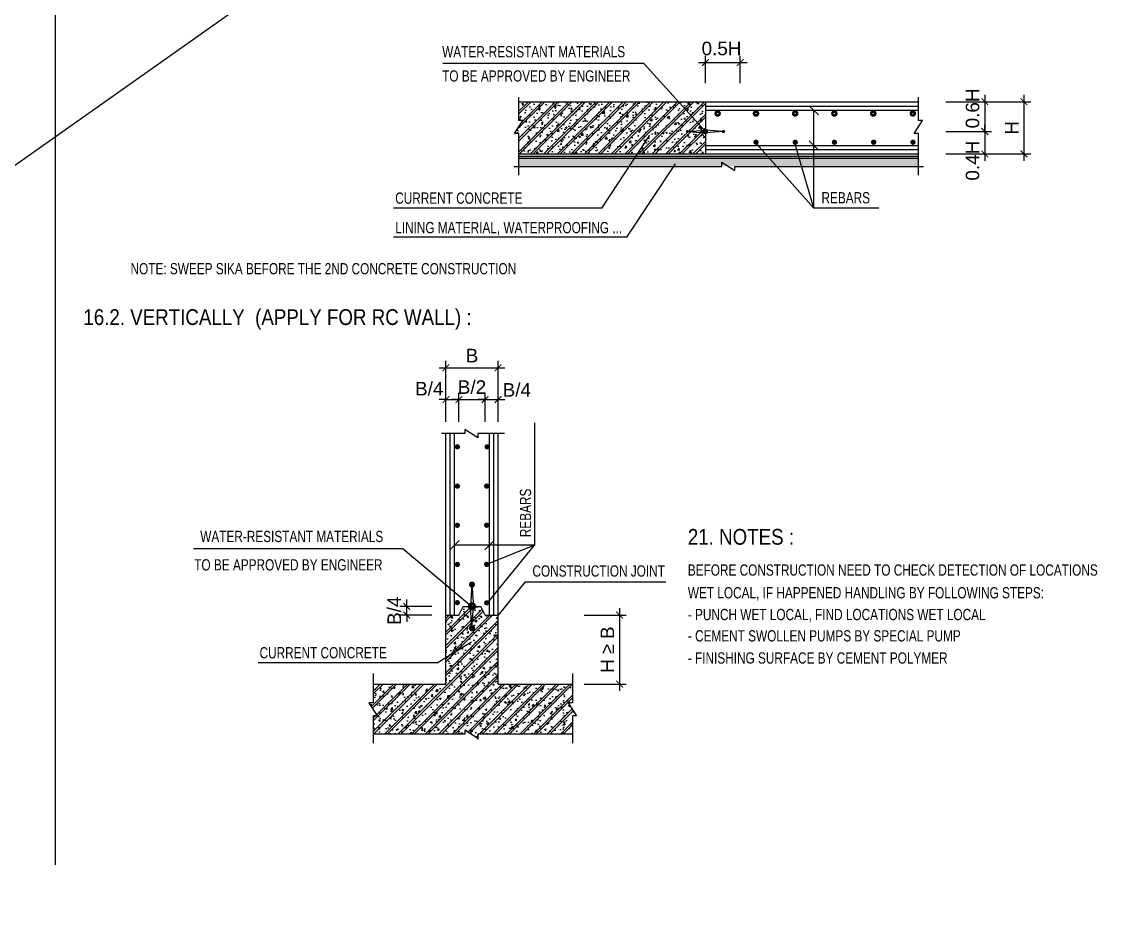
# Model space of a CAD drawing. Header units: millimetres. Extents: x -241424 to 696054, y -125618 to 93710.
# Drawn here: x 225090 to 249154, y -70002 to -49930 of the extents above; entities that cross this region are included whole.
import ezdxf
from ezdxf.enums import TextEntityAlignment as Align

# ---------------------------------------------------------------- set-up
doc = ezdxf.new("R2010")
doc.units = ezdxf.units.MM
doc.header["$LTSCALE"] = 7
doc.header["$PDMODE"] = 3
doc.layers.get('0').update_dxf_attribs({"linetype": 'CONTINUOUS'})
doc.layers.get('Defpoints').update_dxf_attribs({"color": 6, "linetype": 'CONTINUOUS'})
for name, color, linetype in [('CDC_02_DIM', 1, 'CONTINUOUS'), ('CDC_03_BORDER', 3, 'CONTINUOUS'), ('CDC_05_STEEL', 4, 'CONTINUOUS'), ('CDC_06_TEXT', 2, 'CONTINUOUS'), ('CDC_10_HATCH', 251, 'CONTINUOUS'), ('CDC_11_NOTE', 8, 'CONTINUOUS')]:
    doc.layers.add(name, color=color, linetype=linetype)
doc.layers.add('KCS_Plotter', color=11, linetype='CONTINUOUS', plot=False)
doc.styles.add('ARIAL', font='arial.ttf')
doc.dimstyles.new('DIM1-25', dxfattribs={"dimscale": 1.2, "dimtxt": 250, "dimasz": 125, "dimexe": 125, "dimexo": 0.06, "dimgap": 100, "dimtad": 1, "dimdec": 0, "dimzin": 0, "dimdsep": 46, "dimtxsty": 'ARIAL', "dimblk": 'ARCHTICK', "dimcen": 100, "dimdle": 125, "dimclrd": 256, "dimclre": 1, "dimclrt": 2, "dimadec": 0, "dimazin": 0, "dimtfac": 1, "dimtdec": 0, "dimtix": 1, "dimtmove": 2, "dimatfit": 0, "dimfxl": 1, "dimtolj": 1, "dimtzin": 0, "dimarcsym": 0})

# ---------------------------------------------------------------- blocks, each defined once
blk = doc.blocks.new('_ArchTick')
at = {"color": 0, "linetype": 'ByBlock', "const_width": 0.15}
blk.add_lwpolyline([(-0.5, -0.5), (0.5, 0.5)], dxfattribs=at)
blk = doc.blocks.new('*D317')
at = {"layer": 'CDC_02_DIM', "color": 1, "lineweight": -2, "transparency": 16777216}
for p, q in [((240259, -51294), (240259, -50688)), ((241033, -51294), (241033, -50688))]:
    blk.add_line(p, q, dxfattribs=at)
at = {"layer": 'CDC_02_DIM', "lineweight": -2, "transparency": 16777216}
blk.add_line((240109, -50838), (241183, -50838), dxfattribs=at)
at = {"layer": 'Defpoints', "color": 0, "transparency": 16777216}
for p in [(241033, -50838), (240259, -51294), (241033, -51294)]:
    blk.add_point(p, dxfattribs=at)
at = {"layer": 'CDC_02_DIM', "lineweight": -2, "transparency": 16777216, "xscale": 150, "yscale": 150, "zscale": 150, "rotation": 180}
blk.add_blockref('_ArchTick', (240259, -50838), dxfattribs=at)
at = {"layer": 'CDC_02_DIM', "lineweight": -2, "transparency": 16777216, "xscale": 150, "yscale": 150, "zscale": 150}
blk.add_blockref('_ArchTick', (241033, -50838), dxfattribs=at)
at = {"layer": 'CDC_02_DIM', "color": 2, "transparency": 16777216, "insert": (240617, -50526), "char_height": 300, "attachment_point": 5, "style": 'ARIAL'}
blk.add_mtext('\\A1;0.5H', dxfattribs=at)
blk = doc.blocks.new('*D318')
at = {"layer": 'CDC_02_DIM', "color": 1, "lineweight": -2, "transparency": 16777216}
for p, q in [((245592, -51705), (247477, -51705)), ((246460, -52864), (247477, -52864))]:
    blk.add_line(p, q, dxfattribs=at)
at = {"layer": 'CDC_02_DIM', "lineweight": -2, "transparency": 16777216}
blk.add_line((247327, -51555), (247327, -53014), dxfattribs=at)
at = {"layer": 'Defpoints', "color": 0, "transparency": 16777216}
for p in [(245592, -51705), (246460, -52864), (247327, -52864)]:
    blk.add_point(p, dxfattribs=at)
at = {"layer": 'CDC_02_DIM', "lineweight": -2, "transparency": 16777216, "xscale": 150, "yscale": 150, "zscale": 150}
for p, rotation in [((247327, -51705), 90), ((247327, -52864), 270)]:
    blk.add_blockref('_ArchTick', p, dxfattribs=dict(at, rotation=rotation))
at = {"layer": 'CDC_02_DIM', "color": 2, "transparency": 16777216, "insert": (247057, -52285), "char_height": 300, "attachment_point": 5, "rotation": 90, "style": 'ARIAL'}
blk.add_mtext('\\A1;H', dxfattribs=at)
blk = doc.blocks.new('*D319')
at = {"layer": 'CDC_02_DIM', "color": 1, "lineweight": -2, "transparency": 16777216}
for p, q in [((245592, -51705), (246610, -51705)), ((245592, -52367), (246610, -52367))]:
    blk.add_line(p, q, dxfattribs=at)
at = {"layer": 'CDC_02_DIM', "lineweight": -2, "transparency": 16777216}
blk.add_line((246460, -51555), (246460, -52517), dxfattribs=at)
at = {"layer": 'Defpoints', "color": 0, "transparency": 16777216}
for p in [(245592, -51705), (245592, -52367), (246460, -52367)]:
    blk.add_point(p, dxfattribs=at)
at = {"layer": 'CDC_02_DIM', "lineweight": -2, "transparency": 16777216, "xscale": 150, "yscale": 150, "zscale": 150}
for p, rotation in [((246460, -51705), 90), ((246460, -52367), 270)]:
    blk.add_blockref('_ArchTick', p, dxfattribs=dict(at, rotation=rotation))
at = {"layer": 'CDC_02_DIM', "color": 2, "transparency": 16777216, "insert": (246187, -51855), "char_height": 300, "attachment_point": 5, "rotation": 90, "style": 'ARIAL'}
blk.add_mtext('\\A1;0.6H', dxfattribs=at)
blk = doc.blocks.new('*D320')
at = {"layer": 'CDC_02_DIM', "lineweight": -2, "transparency": 16777216}
for p, q in [((246460, -52367), (246460, -52217)), ((246460, -52367), (246460, -52865)), ((246460, -52865), (246460, -53015))]:
    blk.add_line(p, q, dxfattribs=at)
at = {"layer": 'CDC_02_DIM', "color": 1, "lineweight": -2, "transparency": 16777216}
for p, q in [((245592, -52367), (246610, -52367)), ((245592, -52865), (246610, -52865))]:
    blk.add_line(p, q, dxfattribs=at)
at = {"layer": 'Defpoints', "color": 0, "transparency": 16777216}
for p in [(245592, -52367), (245592, -52865), (246460, -52865)]:
    blk.add_point(p, dxfattribs=at)
at = {"layer": 'CDC_02_DIM', "lineweight": -2, "transparency": 16777216, "xscale": 150, "yscale": 150, "zscale": 150}
for p, rotation in [((246460, -52367), 270), ((246460, -52865), 90)]:
    blk.add_blockref('_ArchTick', p, dxfattribs=dict(at, rotation=rotation))
at = {"layer": 'CDC_02_DIM', "color": 2, "transparency": 16777216, "insert": (246187, -53014), "char_height": 300, "attachment_point": 5, "rotation": 90, "style": 'ARIAL'}
blk.add_mtext('\\A1;0.4H', dxfattribs=at)
blk = doc.blocks.new('*D321')
at = {"layer": 'CDC_02_DIM', "lineweight": -2, "transparency": 16777216}
for p, q in [((233633, -62904), (233633, -62754)), ((233633, -63097), (233633, -62904)), ((233633, -63097), (233633, -63247))]:
    blk.add_line(p, q, dxfattribs=at)
at = {"layer": 'CDC_02_DIM', "color": 1, "lineweight": -2, "transparency": 16777216}
for p, q in [((234192, -62904), (233483, -62904)), ((234192, -63097), (233483, -63097))]:
    blk.add_line(p, q, dxfattribs=at)
at = {"layer": 'Defpoints', "color": 0, "transparency": 16777216}
for p in [(233633, -62904), (234192, -62904), (234192, -63097)]:
    blk.add_point(p, dxfattribs=at)
at = {"layer": 'CDC_02_DIM', "lineweight": -2, "transparency": 16777216, "xscale": 150, "yscale": 150, "zscale": 150}
for p, rotation in [((233633, -62904), 270), ((233633, -63097), 90)]:
    blk.add_blockref('_ArchTick', p, dxfattribs=dict(at, rotation=rotation))
at = {"layer": 'CDC_02_DIM', "color": 2, "transparency": 16777216, "insert": (233358, -63000), "char_height": 300, "attachment_point": 5, "rotation": 90, "style": 'ARIAL'}
blk.add_mtext('\\A1;B/4', dxfattribs=at)
blk = doc.blocks.new('*D322')
at = {"layer": 'CDC_02_DIM', "color": 1, "lineweight": -2, "transparency": 16777216}
for p, q in [((234791, -58810), (234791, -58165)), ((235371, -58810), (235371, -58165))]:
    blk.add_line(p, q, dxfattribs=at)
at = {"layer": 'CDC_02_DIM', "lineweight": -2, "transparency": 16777216}
for p, q in [((234791, -58315), (234641, -58315)), ((234791, -58315), (235371, -58315)), ((235371, -58315), (235521, -58315))]:
    blk.add_line(p, q, dxfattribs=at)
at = {"layer": 'Defpoints', "color": 0, "transparency": 16777216}
for p in [(235371, -58315), (234791, -58810), (235371, -58810)]:
    blk.add_point(p, dxfattribs=at)
at = {"layer": 'CDC_02_DIM', "lineweight": -2, "transparency": 16777216, "xscale": 150, "yscale": 150, "zscale": 150}
blk.add_blockref('_ArchTick', (234791, -58315), dxfattribs=at)
at = {"layer": 'CDC_02_DIM', "lineweight": -2, "transparency": 16777216, "xscale": 150, "yscale": 150, "zscale": 150, "rotation": 180}
blk.add_blockref('_ArchTick', (235371, -58315), dxfattribs=at)
at = {"layer": 'CDC_02_DIM', "color": 2, "transparency": 16777216, "insert": (235081, -58040), "char_height": 300, "attachment_point": 5, "style": 'ARIAL'}
blk.add_mtext('\\A1;B/2', dxfattribs=at)
blk = doc.blocks.new('*D323')
at = {"layer": 'CDC_02_DIM', "color": 1, "lineweight": -2, "transparency": 16777216}
for p, q in [((234501, -58810), (234501, -58165)), ((234791, -58810), (234791, -58165))]:
    blk.add_line(p, q, dxfattribs=at)
at = {"layer": 'CDC_02_DIM', "lineweight": -2, "transparency": 16777216}
for p, q in [((234501, -58315), (234351, -58315)), ((234501, -58315), (234791, -58315)), ((234791, -58315), (234941, -58315))]:
    blk.add_line(p, q, dxfattribs=at)
at = {"layer": 'Defpoints', "color": 0, "transparency": 16777216}
for p in [(234791, -58315), (234501, -58810), (234791, -58810)]:
    blk.add_point(p, dxfattribs=at)
at = {"layer": 'CDC_02_DIM', "lineweight": -2, "transparency": 16777216, "xscale": 150, "yscale": 150, "zscale": 150}
blk.add_blockref('_ArchTick', (234501, -58315), dxfattribs=at)
at = {"layer": 'CDC_02_DIM', "lineweight": -2, "transparency": 16777216, "xscale": 150, "yscale": 150, "zscale": 150, "rotation": 180}
blk.add_blockref('_ArchTick', (234791, -58315), dxfattribs=at)
at = {"layer": 'CDC_02_DIM', "color": 2, "transparency": 16777216, "insert": (234133, -58076), "char_height": 300, "attachment_point": 5, "style": 'ARIAL'}
blk.add_mtext('\\A1;B/4', dxfattribs=at)
blk = doc.blocks.new('*D324')
at = {"layer": 'CDC_02_DIM', "color": 1, "lineweight": -2, "transparency": 16777216}
for p, q in [((234501, -58810), (234501, -57459)), ((235661, -58810), (235661, -57459))]:
    blk.add_line(p, q, dxfattribs=at)
at = {"layer": 'CDC_02_DIM', "lineweight": -2, "transparency": 16777216}
blk.add_line((234351, -57609), (235811, -57609), dxfattribs=at)
at = {"layer": 'Defpoints', "color": 0, "transparency": 16777216}
for p in [(235661, -57609), (234501, -58810), (235661, -58810)]:
    blk.add_point(p, dxfattribs=at)
at = {"layer": 'CDC_02_DIM', "lineweight": -2, "transparency": 16777216, "xscale": 150, "yscale": 150, "zscale": 150, "rotation": 180}
blk.add_blockref('_ArchTick', (234501, -57609), dxfattribs=at)
at = {"layer": 'CDC_02_DIM', "lineweight": -2, "transparency": 16777216, "xscale": 150, "yscale": 150, "zscale": 150}
blk.add_blockref('_ArchTick', (235661, -57609), dxfattribs=at)
at = {"layer": 'CDC_02_DIM', "color": 2, "transparency": 16777216, "insert": (235081, -57339), "char_height": 300, "attachment_point": 5, "style": 'ARIAL'}
blk.add_mtext('\\A1;B', dxfattribs=at)
blk = doc.blocks.new('*D325')
at = {"layer": 'CDC_02_DIM', "color": 1, "lineweight": -2, "transparency": 16777216}
for p, q in [((235371, -58810), (235371, -58165)), ((235661, -58810), (235661, -58165))]:
    blk.add_line(p, q, dxfattribs=at)
at = {"layer": 'CDC_02_DIM', "lineweight": -2, "transparency": 16777216}
for p, q in [((235371, -58315), (235221, -58315)), ((235371, -58315), (235661, -58315)), ((235661, -58315), (235811, -58315))]:
    blk.add_line(p, q, dxfattribs=at)
at = {"layer": 'Defpoints', "color": 0, "transparency": 16777216}
for p in [(235661, -58315), (235371, -58810), (235661, -58810)]:
    blk.add_point(p, dxfattribs=at)
at = {"layer": 'CDC_02_DIM', "lineweight": -2, "transparency": 16777216, "xscale": 150, "yscale": 150, "zscale": 150}
blk.add_blockref('_ArchTick', (235371, -58315), dxfattribs=at)
at = {"layer": 'CDC_02_DIM', "lineweight": -2, "transparency": 16777216, "xscale": 150, "yscale": 150, "zscale": 150, "rotation": 180}
blk.add_blockref('_ArchTick', (235661, -58315), dxfattribs=at)
at = {"layer": 'CDC_02_DIM', "color": 2, "transparency": 16777216, "insert": (236076, -58102), "char_height": 300, "attachment_point": 5, "style": 'ARIAL'}
blk.add_mtext('\\A1;B/4', dxfattribs=at)
blk = doc.blocks.new('*D326')
at = {"layer": 'CDC_02_DIM', "lineweight": -2, "transparency": 16777216}
blk.add_line((238355, -62947), (238355, -64779), dxfattribs=at)
at = {"layer": 'CDC_02_DIM', "color": 1, "lineweight": -2, "transparency": 16777216}
for p, q in [((237568, -63097), (238505, -63097)), ((237568, -64629), (238505, -64629))]:
    blk.add_line(p, q, dxfattribs=at)
at = {"layer": 'Defpoints', "color": 0, "transparency": 16777216}
for p in [(237568, -63097), (237568, -64629), (238355, -64629)]:
    blk.add_point(p, dxfattribs=at)
at = {"layer": 'CDC_02_DIM', "lineweight": -2, "transparency": 16777216, "xscale": 150, "yscale": 150, "zscale": 150}
for p, rotation in [((238355, -63097), 90), ((238355, -64629), 270)]:
    blk.add_blockref('_ArchTick', p, dxfattribs=dict(at, rotation=rotation))
at = {"layer": 'CDC_02_DIM', "color": 2, "transparency": 16777216, "insert": (238085, -63863), "char_height": 300, "attachment_point": 5, "rotation": 90, "style": 'ARIAL'}
blk.add_mtext('\\A1;H {\\A0;\\fSymbol|b0|i0|c2|p17;³ }B', dxfattribs=at)

msp = doc.modelspace()

# ---------------------------------------------------------------- hatches: boundary and pattern name
at = {"layer": 'CDC_10_HATCH', "ltscale": 30}
h = msp.add_hatch(dxfattribs=at)
h.set_pattern_fill('BT-01', color=256, scale=50, style=0, pattern_type=2)
h.set_pattern_definition([(50, (-140983.4, -195279.12), (358.6301, -31.37607), [37.5, -412.5]), (355, (-140983.4, -195279.1), (-69.37567, 376.09607), [30, -330]), (100.4514, (-140953.53, -195281.73), (289.2547, 344.71977), [31.8701, -350.57106]), (46.1842, (-140983.4, -195179.1), (533.62052, -82.7595), [56.25, -618.75]), (96.6356, (-140938.94, -195186), (467.33135, 487.05894), [47.80514, -525.8565]), (351.1842, (-140983.4, -195179.1), (467.331, 487.0593), [45, -495]), (21, (-140933.4, -195204.12), (298.45353, -201.30945), [37.5, -412.5]), (326, (-140933.4, -195204.1), (121.65767, 362.57502), [30, -330]), (71.4514, (-140908.54, -195220.9), (420.1113, 161.26525), [31.8701, -350.57106]), (37.5, (-140983.41, -195279.12), (6.079928, 166.446927), [0, -326, 0, -335, 0, -331.25]), (7.5, (-140983.41, -195279.12), (131.53477, 197.205856), [0, -191, 0, -318.5, 0, -126.25]), (327.5, (-141094.91, -195279.12), (266.91122, -11.277436), [0, -125, 0, -390, 0, -517.5]), (317.5, (-141144.91, -195279.12), (291.59308, 50.05249), [0, -162.5, 0, -259, 0, -367.5]), (45, (-140983.41, -195279.12), (-150.26019, 150.26019), []), (45, (-140983.41, -195217.87), (-150.26019, 150.26019), [])])
h.paths.add_polyline_path([(240259.4, -51705.1), (239806.7, -51705.1), (240259.4, -52050.4)], flags=17)
h.paths.add_polyline_path([(240259.4, -52865.3), (240259.4, -52050.4), (239806.7, -51705.1), (236122.6, -51705.1), (236122.7, -52123.1), (236209.9, -52123.1), (236026.4, -52414.5), (236122.7, -52414.5), (236122.7, -52865.3)])
at = {"layer": 'CDC_10_HATCH'}
h = msp.add_hatch(dxfattribs=at)
h.set_pattern_fill('AR-CONC', color=256, scale=1.933578, style=0)
h.set_pattern_definition([(50, (179766.27, -102775.13), (352.2683, -30.8195), [36.8347, -405.1813]), (355, (179766.27, -102775.13), (-68.1448, 369.423), [29.4677, -324.145]), (100.451, (179795.62, -102777.7), (284.1248, 338.6018), [31.3046, -344.351]), (46.1842, (179766.27, -102676.9), (524.1525, -81.2921), [55.252, -607.772]), (96.6356, (179809.95, -102683.7), (459.0397, 478.4167), [46.957, -516.5264]), (351.184, (179766.27, -102676.9), (459.0404, 478.416), [44.2016, -486.2176]), (21, (179815.38, -102701.46), (293.1592, -197.7384), [36.8347, -405.1813]), (326, (179815.38, -102701.46), (119.499, 356.1418), [29.4677, -324.145]), (71.4514, (179839.8, -102717.94), (412.6575, 158.4043), [31.3046, -344.351]), (37.5, (179766.27, -102775.13), (5.97206, 163.49379), [0, -320.21603, 0, -329.05635, 0, -325.3729]), (7.5, (179766.27, -102775.13), (129.20105, 193.707), [0, -187.61123, 0, -312.8491, 0, -124.01004]), (327.5, (179656.75, -102775.13), (262.17503, -11.07697), [0, -122.7822, 0, -383.08053, 0, -508.3184]), (317.5, (179607.63, -102775.13), (286.41937, 49.1641), [0, -159.6169, 0, -254.40476, 0, -360.9797])])
h.paths.add_polyline_path([(238609.9, -53131.9), (238754, -52913.6), (236122.7, -52913.6), (236122.7, -53131.9)])
h.paths.add_polyline_path([(241790, -53131.9), (241596.5, -52913.6), (238754, -52913.6), (238609.9, -53131.9)])
h.paths.add_polyline_path([(241596.5, -52913.6), (241790, -53131.9), (242378.8, -53131.9), (242315.7, -52913.6)])
h.paths.add_polyline_path([(242315.7, -52913.6), (242378.8, -53131.9), (242663.7, -53131.9), (242663.7, -52913.6)])
h.paths.add_polyline_path([(242663.7, -52913.6), (242663.7, -53131.9), (244989.5, -53131.9), (244989.5, -52913.6)])
at = {"layer": 'CDC_10_HATCH', "ltscale": 30}
h = msp.add_hatch(dxfattribs=at)
h.set_pattern_fill('BT-01', color=256, scale=50, style=0, pattern_type=2)
h.set_pattern_definition([(50, (-149537.5, -197839.98), (358.6301, -31.37607), [37.5, -412.5]), (355, (-149537.5, -197839.98), (-69.37567, 376.09607), [30, -330]), (100.4514, (-149507.62, -197842.6), (289.2547, 344.71977), [31.8701, -350.57106]), (46.1842, (-149537.5, -197740), (533.62052, -82.7595), [56.25, -618.75]), (96.6356, (-149493.03, -197746.9), (467.33135, 487.05894), [47.80514, -525.8565]), (351.1842, (-149537.5, -197740), (467.331, 487.0593), [45, -495]), (21, (-149487.5, -197764.98), (298.45353, -201.30945), [37.5, -412.5]), (326, (-149487.5, -197764.98), (121.65767, 362.57502), [30, -330]), (71.4514, (-149462.63, -197781.76), (420.1113, 161.26525), [31.8701, -350.57106]), (37.5, (-149537.5, -197839.98), (6.079928, 166.446927), [0, -326, 0, -335, 0, -331.25]), (7.5, (-149537.5, -197839.98), (131.53477, 197.205856), [0, -191, 0, -318.5, 0, -126.25]), (327.5, (-149649, -197839.98), (266.91122, -11.277436), [0, -125, 0, -390, 0, -517.5]), (317.5, (-149699, -197839.98), (291.59308, 50.05249), [0, -162.5, 0, -259, 0, -367.5]), (45, (-149537.5, -197839.98), (-150.26019, 150.26019), []), (45, (-149537.5, -197778.73), (-150.26019, 150.26019), [])])
h.paths.add_polyline_path([(237310.1, -64626), (235660.7, -64626), (235660.7, -63097.1), (235370.7, -63097.1), (235274, -62903.8), (235137.3, -62903.8, -0.4142136), (235080.6, -62960.4, -0.4142136), (235024, -62903.8), (234887.3, -62903.8), (234790.6, -63097.1), (234500.6, -63097.1), (234500.6, -64626), (232891.7, -64626), (232891.7, -65041.9), (232795.3, -65041.9), (232978.8, -65333.3), (232891.7, -65333.3), (232891.6, -65737), (234918.5, -65736.8), (234918.5, -65649.7), (235210, -65833.2), (235210, -65736.8), (237310.1, -65736.8), (237310.1, -65333.3), (237397.3, -65333.3), (237213.8, -65041.9), (237310.1, -65041.9)])
h.paths.add_polyline_path([(235080.6, -63421.2, -1), (235080.6, -63353.2, -1)], flags=16)

# ---------------------------------------------------------------- linework, layer by layer
at = {"layer": 'CDC_03_BORDER'}
for p, q in [((225840.2, -68637.3), (225840.2, -14884.7)), ((236122.6, -51705.1), (244989.3, -51705.1)), ((240259.4, -51705.1), (240259.4, -52367.4)), ((240259.4, -52367.4), (240259.4, -52865.3)), ((236122.6, -52865.3), (244989.5, -52865.3)), ((236122.6, -52913.6), (244989.5, -52913.6)), ((236122.6, -52958), (244989.5, -52958)), ((234500.6, -64626), (234500.6, -59069.2)), ((235660.7, -64626), (235660.7, -59069)), ((234790.6, -63097.1), (234887.3, -62903.8)), ((234887.3, -62903.8), (235274, -62903.8)), ((235370.7, -63097.1), (235274, -62903.8)), ((234500.6, -63097.1), (234790.6, -63097.1)), ((235370.7, -63097.1), (235660.7, -63097.1)), ((232891.7, -64626), (234500.6, -64626)), ((235660.7, -64626), (237310.1, -64626))]:
    msp.add_line(p, q, dxfattribs=at)
for points in [[(236122.7, -53333.1), (236122.7, -52414.5), (236026.4, -52414.5), (236209.9, -52123.1), (236122.7, -52123.1), (236122.5, -51605.5)], [(244989.5, -53333.1), (244989.5, -52414.5), (244893.1, -52414.5), (245076.6, -52123.1), (244989.5, -52123.1), (244989.3, -51605.5)], [(236006.9, -53143), (240622.9, -53143), (240622.9, -53046.7), (240914.4, -53230.2), (240914.4, -53143), (245098.2, -53142.8)], [(235804.6, -59069), (235210, -59069), (235210, -59165.4), (234918.5, -58981.9), (234918.5, -59069), (234400.9, -59069.2)], [(232891.7, -64392.2), (232891.7, -65041.9), (232795.3, -65041.9), (232978.8, -65333.3), (232891.7, -65333.3), (232891.5, -65941.6)], [(237310.1, -64392.2), (237310.1, -65041.9), (237213.8, -65041.9), (237397.3, -65333.3), (237310.1, -65333.3), (237310, -65941.6)], [(237310.1, -65736.8), (235210, -65736.8), (235210, -65833.2), (234918.5, -65649.7), (234918.5, -65736.8), (232891.7, -65737)]]:
    msp.add_lwpolyline(points, dxfattribs=at)
for points, const_width in [([(239843.6, -52367.4, 1), (239875.1, -52367.4, 1)], 31.5), ([(240221.9, -52368.4, 1), (240296.8, -52366.3, 1)], 45), ([(240677.4, -52367.4, -1), (240641.4, -52367.4, -1)], 36), ([(235080.6, -62960.4, 1), (235080.6, -62847.1, 1)], 68)]:
    msp.add_lwpolyline(points, format="xyb", close=True, dxfattribs=dict(at, const_width=const_width))
at = {"layer": 'CDC_05_STEEL'}
for p, q in [((240259.4, -51801.8), (244989.3, -51801.8)), ((240259.4, -51896.2), (244989.3, -51896.2)), ((239859.4, -52367.4), (240259.4, -52338.3)), ((239859.4, -52367.4), (240259.4, -52396.4)), ((240659.4, -52367.4), (240259.4, -52338.3)), ((240659.4, -52367.4), (240259.4, -52396.4)), ((240259.4, -52674.3), (244989.3, -52674.3)), ((240259.4, -52768.6), (244989.3, -52768.6)), ((234597.2, -63097.1), (234597.2, -59069.1)), ((234691.6, -63097.1), (234691.6, -59069.1)), ((235469.7, -63097.1), (235469.7, -59069)), ((235564, -63097.1), (235564, -59069)), ((235080.6, -62420.4), (235045.6, -62903.8)), ((235080.6, -62420.4), (235115.7, -62903.8)), ((235080.6, -63387.2), (235045.6, -62903.8)), ((235080.6, -63387.2), (235115.7, -62903.8))]:
    msp.add_line(p, q, dxfattribs=at)
for points, const_width in [([(240501.6, -51967.3, 1), (240559.6, -51967.3, 1)], 87), ([(241353.3, -51967.3, 1), (241411.4, -51967.3, 1)], 87), ([(242223, -51967.3, 1), (242281, -51967.3, 1)], 87), ([(243092.1, -51967.3, 1), (243150.1, -51967.3, 1)], 87), ([(243955.7, -51967.3, 1), (244013.7, -51967.3, 1)], 87), ([(244833.1, -51967.3, 1), (244891.1, -51967.3, 1)], 87), ([(241353.6, -52605.1, 1), (241411.6, -52605.1, 1)], 58), ([(242223.7, -52605.1, 1), (242281.7, -52605.1, 1)], 58), ([(243093.3, -52605.1, 1), (243151.3, -52605.1, 1)], 58), ([(243963.7, -52605.1, 1), (244021.7, -52605.1, 1)], 58), ([(244835.7, -52605.1, 1), (244893.7, -52605.1, 1)], 58), ([(234755.8, -59392.1, 1), (234755.8, -59334.1, 1)], 58), ([(235417.5, -59392.8, 1), (235417.5, -59334.8, 1)], 58), ([(234755.8, -60263.4, 1), (234755.8, -60205.4, 1)], 58), ([(235407.5, -60263.4, 1), (235407.5, -60205.4, 1)], 58), ([(234755.8, -61134.2, 1), (234755.8, -61076.2, 1)], 58), ([(235407.5, -61132.8, 1), (235407.5, -61074.8, 1)], 58), ([(234755.8, -62002.4, 1), (234755.8, -61944.4, 1)], 58), ([(235407.5, -62001.2, 1), (235407.5, -61943.2, 1)], 58), ([(235080.6, -62386.4, -1), (235080.6, -62454.4, -1)], 68), ([(234755.8, -62850.5, 1), (234755.8, -62792.5, 1)], 58), ([(235407.5, -62853.9, 1), (235407.5, -62795.9, 1)], 58), ([(235080.6, -63421.2, 1), (235080.6, -63353.2, 1)], 68)]:
    msp.add_lwpolyline(points, format="xyb", close=True, dxfattribs=dict(at, const_width=const_width))
at = {"layer": 'CDC_11_NOTE'}
for p, q in [((242561.2, -51794.6), (242766.2, -51999.7)), ((242663.7, -54068.9), (242663.7, -51897.1)), ((237959.7, -54068.9), (239027.3, -52451.1)), ((241401.3, -52645.1), (242663.7, -54068.9)), ((242663.7, -54068.9), (242252.1, -52645.1)), ((242561.2, -52572.7), (242766.2, -52777.8)), ((234590, -61648), (234795.1, -61442.9)), ((236469.7, -61545.5), (234691.6, -61545.5)), ((235368.1, -61648), (235573.2, -61442.9)), ((235440.6, -62807.9), (236469.7, -61545.5)), ((236469.7, -61545.5), (235440.6, -61957.1)), ((233554.1, -61628.3), (235080.6, -62903.8)), ((236261.6, -62362.7), (235660.7, -63097.1)), ((234310.2, -64156.8), (235071.2, -63687.4))]:
    msp.add_line(p, q, dxfattribs=at)
for points in [[(240259.4, -52367.4), (238894.9, -50857.8), (234435.9, -50857.8)], [(239586.7, -53083.6), (238511.6, -54712.8), (233338.1, -54712.8)], [(237959.7, -54068.9), (233338.1, -54068.9)], [(244106.5, -54068.9), (242663.7, -54068.9)], [(236469.7, -58834.6), (236469.7, -61545.5)], [(233554.1, -61628.3), (228905.6, -61628.3)], [(236261.6, -62362.7), (239382.2, -62362.7)], [(234310.2, -64156.8), (230335.1, -64156.8)]]:
    msp.add_lwpolyline(points, dxfattribs=at)
at = {"layer": 'KCS_Plotter'}
msp.add_line((201026, -70002.5), (285126, -10602.5), dxfattribs=at)

# ---------------------------------------------------------------- texts
at = {"layer": 'CDC_06_TEXT', "style": 'ARIAL', "width": 0.75}
for s, p in [('WATER-RESISTANT MATERIALS', (234418.8, -50596.3)), ('TO BE APPROVED BY ENGINEER', (234418.8, -51134.1)), ('CURRENT CONCRETE', (233377.3, -53845)), ('REBARS', (242835, -53836.9)), ('LINING MATERIAL, WATERPROOFING ...', (233377.3, -54499.4)), ('NOTE: SWEEP SIKA BEFORE THE 2ND CONCRETE CONSTRUCTION', (227505.1, -55411.1)), ('WATER-RESISTANT MATERIALS', (229051.6, -61352.3)), ('TO BE APPROVED BY ENGINEER', (228918.7, -61982.3)), ('CONSTRUCTION JOINT', (236422.1, -62118.5)), ('CURRENT CONCRETE', (230367.9, -63932.8))]:
    msp.add_text(s, height=250, dxfattribs=at).set_placement(p, align=Align.MIDDLE_LEFT)
at = {"layer": 'CDC_06_TEXT', "color": 4, "style": 'ARIAL', "width": 0.85}
for s, p in [('16.2. VERTICALLY  (APPLY FOR RC WALL) :', (226458.3, -56485.4)), ('21. NOTES :', (239869.8, -61360.5))]:
    msp.add_text(s, height=350, dxfattribs=at).set_placement(p, align=Align.MIDDLE_LEFT)
at = {"layer": 'CDC_06_TEXT', "style": 'ARIAL', "width": 0.75}
msp.add_text('REBARS', height=250, rotation=90, dxfattribs=at).set_placement((236268.2, -61368.2), align=Align.MIDDLE_LEFT)
for s, p in [('BEFORE CONSTRUCTION NEED TO CHECK DETECTION OF LOCATIONS ', (239869.8, -62222.2)), ('WET LOCAL, IF HAPPENED HANDLING BY FOLLOWING STEPS: ', (239869.8, -62726.9)), ('- PUNCH WET LOCAL, FIND LOCATIONS WET LOCAL', (239869.8, -63209.5)), ('- CEMENT SWOLLEN PUMPS BY SPECIAL PUMP', (239869.8, -63682.4)), ('- FINISHING SURFACE BY CEMENT POLYMER', (239869.8, -64173.8))]:
    msp.add_text(s, height=250, dxfattribs=at).set_placement(p)

# ---------------------------------------------------------------- dimensions: what is measured, and where the dimension line sits
at = {"layer": 'CDC_02_DIM'}
for base, p1, p2, angle, text, picture, middle in [((241032.8, -50837.8), (240259.4, -51294), (241032.8, -51294), 180, '0.5H', '*D317', (240616.7, -50525.8)), ((246459.7, -52367.4), (245592.4, -51705.1), (245592.4, -52367.4), 90, '0.6H', '*D319', (246186.6, -51855)), ((246459.7, -52865.3), (245592.4, -52367.4), (245592.4, -52865.3), 90, '0.4H', '*D320', (246186.6, -53014.2)), ((234790.6, -58314.7), (234500.6, -58810.1), (234790.6, -58810.1), 180, 'B/4', '*D323', (234133.1, -58076.2)), ((235660.7, -58314.7), (235370.7, -58810.1), (235660.7, -58810.1), 180, 'B/4', '*D325', (236076.1, -58102.3))]:
    dim = msp.add_linear_dim(base=base, p1=p1, p2=p2, angle=angle, text=text, dimstyle='DIM1-25', override={"dimtxsty": 'ARIAL'}, dxfattribs=at)
    dim.commit()
    dim.dimension.update_dxf_attribs({"geometry": picture, "text_midpoint": middle, "dimtype": 160})
for base, p1, p2, angle, text, picture, middle in [((247327.1, -52864.3), (245592.4, -51705.1), (246459.7, -52864.3), 90, 'H', '*D318', (247057.1, -52284.7)), ((235660.7, -57609.4), (234500.6, -58810.1), (235660.7, -58810.1), 180, 'B', '*D324', (235080.6, -57339.4)), ((235370.7, -58314.7), (234790.6, -58810.1), (235370.7, -58810.1), 180, 'B/2', '*D322', (235080.6, -58039.6)), ((233633.2, -62903.8), (234191.6, -63097.1), (234191.6, -62903.8), 270, 'B/4', '*D321', (233358.1, -63000.5)), ((238354.8, -64629.4), (237567.6, -63097.1), (237567.6, -64629.4), 90, 'H {\\A0;\\fSymbol|b0|i0|c2|p17;³ }B', '*D326', (238084.8, -63863.3))]:
    dim = msp.add_linear_dim(base=base, p1=p1, p2=p2, angle=angle, text=text, dimstyle='DIM1-25', override={"dimtxsty": 'ARIAL'}, dxfattribs=at)
    dim.commit()
    dim.dimension.update_dxf_attribs({"geometry": picture, "text_midpoint": middle})

doc.saveas('drawing.dxf')
